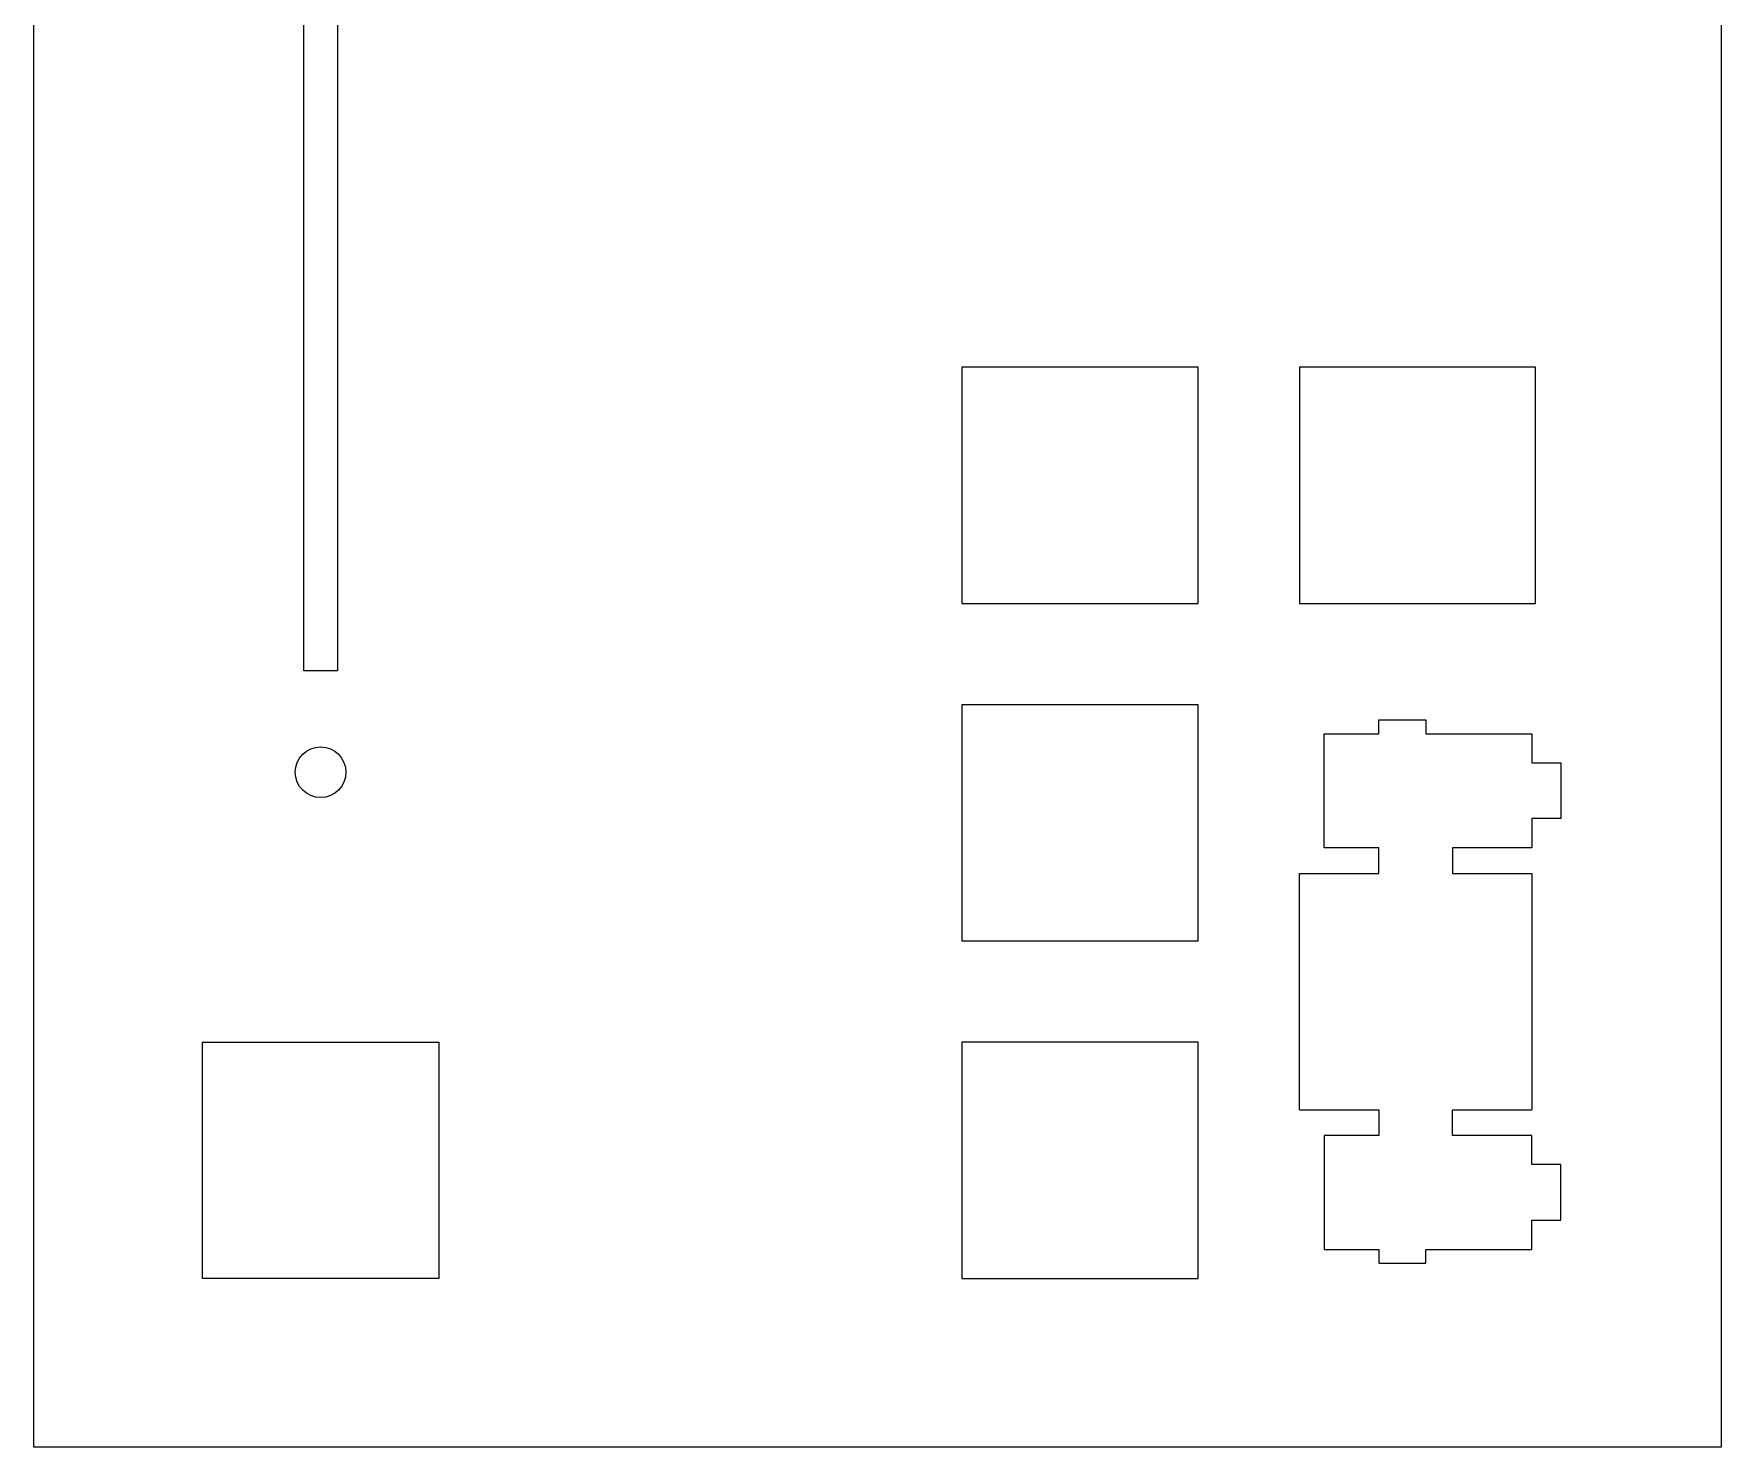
# Model space of a CAD drawing. Header units: millimetres. Extents: x -50 to 50, y -100 to 100.
# Drawn here: x -50 to 50, y -100 to -16.2 of the extents above; entities that cross this region are included whole.
import ezdxf

# ---------------------------------------------------------------- set-up
doc = ezdxf.new("R2010")
doc.units = ezdxf.units.MM
doc.layers.add('Body', color=7, linetype='CONTINUOUS')

msp = doc.modelspace()

# ---------------------------------------------------------------- linework, layer by layer
at = {"layer": 'Body'}
for p, q in [((-50, -100), (-50, 100)), ((-50, -100, 1.5), (-50, 100, 1.5)), ((-50, -100), (-50, 100)), ((-50, -100, 1.5), (-50, 100, 1.5)), ((50, 100), (50, -100)), ((50, 100, 1.5), (50, -100, 1.5)), ((50, 100), (50, -100)), ((50, 100, 1.5), (50, -100, 1.5)), ((-34, -54), (-34, 54)), ((-34, -54, 1.5), (-34, 54, 1.5)), ((-34, -54, 1.5), (-34, 54, 1.5)), ((-34, -54), (-34, 54)), ((-32, 54), (-32, -54)), ((-32, 54, 1.5), (-32, -54, 1.5)), ((-32, 54, 1.5), (-32, -54, 1.5)), ((-32, 54), (-32, -54)), ((19, -36), (5, -36)), ((5, -36), (5, -50)), ((19, -36, 1.5), (5, -36, 1.5)), ((5, -36, 1.5), (5, -50, 1.5)), ((5, -36, 1.5), (5, -36)), ((19, -36, 1.5), (5, -36, 1.5)), ((19, -36), (5, -36)), ((5, -36, 1.5), (5, -36)), ((5, -36, 1.5), (5, -50, 1.5)), ((5, -36), (5, -50)), ((19, -50), (19, -36)), ((19, -50, 1.5), (19, -36, 1.5)), ((19, -36, 1.5), (19, -36)), ((19, -36, 1.5), (19, -36)), ((19, -50, 1.5), (19, -36, 1.5)), ((19, -50), (19, -36)), ((39, -36), (25, -36)), ((25, -36), (25, -50)), ((39, -36, 1.5), (25, -36, 1.5)), ((25, -36, 1.5), (25, -50, 1.5)), ((25, -36, 1.5), (25, -36)), ((39, -36, 1.5), (25, -36, 1.5)), ((39, -36), (25, -36)), ((25, -36, 1.5), (25, -36)), ((25, -36, 1.5), (25, -50, 1.5)), ((25, -36), (25, -50)), ((39, -50), (39, -36)), ((39, -50, 1.5), (39, -36, 1.5)), ((39, -36, 1.5), (39, -36)), ((39, -36, 1.5), (39, -36)), ((39, -50, 1.5), (39, -36, 1.5)), ((39, -50), (39, -36)), ((5, -50), (19, -50)), ((5, -50, 1.5), (19, -50, 1.5)), ((5, -50, 1.5), (5, -50)), ((5, -50, 1.5), (5, -50)), ((5, -50, 1.5), (19, -50, 1.5)), ((5, -50), (19, -50)), ((19, -50, 1.5), (19, -50)), ((19, -50, 1.5), (19, -50)), ((25, -50), (39, -50)), ((25, -50, 1.5), (39, -50, 1.5)), ((25, -50, 1.5), (25, -50)), ((25, -50, 1.5), (25, -50)), ((25, -50, 1.5), (39, -50, 1.5)), ((25, -50), (39, -50)), ((39, -50, 1.5), (39, -50)), ((39, -50, 1.5), (39, -50)), ((-32, -54), (-34, -54)), ((-32, -54, 1.5), (-34, -54, 1.5)), ((-34, -54, 1.5), (-34, -54)), ((-34, -54, 1.5), (-34, -54)), ((-32, -54, 1.5), (-34, -54, 1.5)), ((-32, -54), (-34, -54)), ((-32, -54, 1.5), (-32, -54)), ((-32, -54, 1.5), (-32, -54)), ((19, -56), (5, -56)), ((5, -56), (5, -70)), ((19, -56, 1.5), (5, -56, 1.5)), ((5, -56, 1.5), (5, -70, 1.5)), ((5, -56, 1.5), (5, -56)), ((19, -56, 1.5), (5, -56, 1.5)), ((19, -56), (5, -56)), ((5, -56, 1.5), (5, -56)), ((5, -56, 1.5), (5, -70, 1.5)), ((5, -56), (5, -70)), ((19, -70), (19, -56)), ((19, -70, 1.5), (19, -56, 1.5)), ((19, -56, 1.5), (19, -56)), ((19, -56, 1.5), (19, -56)), ((19, -70, 1.5), (19, -56, 1.5)), ((19, -70), (19, -56)), ((29.7, -57.725), (29.7, -56.9)), ((29.7, -56.9), (32.485, -56.9)), ((29.7, -57.725, 1.5), (29.7, -56.9, 1.5)), ((29.7, -56.9, 1.5), (32.485, -56.9, 1.5)), ((29.7, -56.9, 1.5), (29.7, -56.9)), ((29.7, -57.725, 1.5), (29.7, -56.9, 1.5)), ((29.7, -57.725), (29.7, -56.9)), ((29.7, -56.9, 1.5), (29.7, -56.9)), ((29.7, -56.9, 1.5), (32.485, -56.9, 1.5)), ((29.7, -56.9), (32.485, -56.9)), ((32.485, -56.9), (32.485, -57.725)), ((32.485, -56.9, 1.5), (32.485, -57.725, 1.5)), ((32.485, -56.9, 1.5), (32.485, -56.9)), ((32.485, -56.9, 1.5), (32.485, -56.9)), ((32.485, -56.9, 1.5), (32.485, -57.725, 1.5)), ((32.485, -56.9), (32.485, -57.725)), ((26.47, -64.475), (26.47, -57.725)), ((26.47, -57.725), (29.7, -57.725)), ((26.47, -64.475, 1.5), (26.47, -57.725, 1.5)), ((26.47, -57.725, 1.5), (29.7, -57.725, 1.5)), ((26.47, -57.725, 1.5), (26.47, -57.725)), ((26.47, -64.475, 1.5), (26.47, -57.725, 1.5)), ((26.47, -64.475), (26.47, -57.725)), ((26.47, -57.725, 1.5), (26.47, -57.725)), ((26.47, -57.725, 1.5), (29.7, -57.725, 1.5)), ((26.47, -57.725), (29.7, -57.725)), ((29.7, -57.725, 1.5), (29.7, -57.725)), ((29.7, -57.725, 1.5), (29.7, -57.725)), ((32.485, -57.725), (38.77, -57.725)), ((32.485, -57.725, 1.5), (38.77, -57.725, 1.5)), ((32.485, -57.725, 1.5), (32.485, -57.725)), ((32.485, -57.725, 1.5), (32.485, -57.725)), ((32.485, -57.725, 1.5), (38.77, -57.725, 1.5)), ((32.485, -57.725), (38.77, -57.725)), ((38.77, -57.725), (38.77, -59.45)), ((38.77, -57.725, 1.5), (38.77, -59.45, 1.5)), ((38.77, -57.725, 1.5), (38.77, -57.725)), ((38.77, -57.725, 1.5), (38.77, -57.725)), ((38.77, -57.725, 1.5), (38.77, -59.45, 1.5)), ((38.77, -57.725), (38.77, -59.45)), ((-31.5, -60, 1.5), (-31.5, -60)), ((-31.5, -60, 1.5), (-31.5, -60)), ((38.77, -59.45), (40.495, -59.45)), ((38.77, -59.45, 1.5), (40.495, -59.45, 1.5)), ((38.77, -59.45, 1.5), (38.77, -59.45)), ((38.77, -59.45, 1.5), (38.77, -59.45)), ((38.77, -59.45, 1.5), (40.495, -59.45, 1.5)), ((38.77, -59.45), (40.495, -59.45)), ((40.495, -59.45), (40.495, -62.75)), ((40.495, -59.45, 1.5), (40.495, -62.75, 1.5)), ((40.495, -59.45, 1.5), (40.495, -59.45)), ((40.495, -59.45, 1.5), (40.495, -59.45)), ((40.495, -59.45, 1.5), (40.495, -62.75, 1.5)), ((40.495, -59.45), (40.495, -62.75)), ((40.495, -62.75), (38.77, -62.75)), ((38.77, -62.75), (38.77, -64.475)), ((40.495, -62.75, 1.5), (38.77, -62.75, 1.5)), ((38.77, -62.75, 1.5), (38.77, -64.475, 1.5)), ((38.77, -62.75, 1.5), (38.77, -62.75)), ((40.495, -62.75, 1.5), (38.77, -62.75, 1.5)), ((40.495, -62.75), (38.77, -62.75)), ((38.77, -62.75, 1.5), (38.77, -62.75)), ((38.77, -62.75, 1.5), (38.77, -64.475, 1.5)), ((38.77, -62.75), (38.77, -64.475)), ((40.495, -62.75, 1.5), (40.495, -62.75)), ((40.495, -62.75, 1.5), (40.495, -62.75)), ((29.7, -64.475), (26.47, -64.475)), ((29.7, -64.475, 1.5), (26.47, -64.475, 1.5)), ((26.47, -64.475, 1.5), (26.47, -64.475)), ((29.7, -64.475, 1.5), (26.47, -64.475, 1.5)), ((29.7, -64.475), (26.47, -64.475)), ((26.47, -64.475, 1.5), (26.47, -64.475)), ((29.7, -66), (29.7, -64.475)), ((29.7, -66, 1.5), (29.7, -64.475, 1.5)), ((29.7, -64.475, 1.5), (29.7, -64.475)), ((29.7, -66, 1.5), (29.7, -64.475, 1.5)), ((29.7, -66), (29.7, -64.475)), ((29.7, -64.475, 1.5), (29.7, -64.475)), ((38.77, -64.475), (34.07, -64.475)), ((34.07, -64.475), (34.07, -66)), ((38.77, -64.475, 1.5), (34.07, -64.475, 1.5)), ((34.07, -64.475, 1.5), (34.07, -66, 1.5)), ((34.07, -64.475, 1.5), (34.07, -64.475)), ((38.77, -64.475, 1.5), (34.07, -64.475, 1.5)), ((38.77, -64.475), (34.07, -64.475)), ((34.07, -64.475, 1.5), (34.07, -64.475)), ((34.07, -64.475, 1.5), (34.07, -66, 1.5)), ((34.07, -64.475), (34.07, -66)), ((38.77, -64.475, 1.5), (38.77, -64.475)), ((38.77, -64.475, 1.5), (38.77, -64.475)), ((25, -80), (25, -66)), ((25, -66), (29.7, -66)), ((25, -80, 1.5), (25, -66, 1.5)), ((25, -66, 1.5), (29.7, -66, 1.5)), ((25, -66, 1.5), (25, -66)), ((25, -80, 1.5), (25, -66, 1.5)), ((25, -80), (25, -66)), ((25, -66, 1.5), (25, -66)), ((25, -66, 1.5), (29.7, -66, 1.5)), ((25, -66), (29.7, -66)), ((29.7, -66, 1.5), (29.7, -66)), ((29.7, -66, 1.5), (29.7, -66)), ((34.07, -66), (38.77, -66)), ((34.07, -66, 1.5), (38.77, -66, 1.5)), ((34.07, -66, 1.5), (34.07, -66)), ((34.07, -66, 1.5), (34.07, -66)), ((34.07, -66, 1.5), (38.77, -66, 1.5)), ((34.07, -66), (38.77, -66)), ((38.77, -66), (38.77, -80)), ((38.77, -66, 1.5), (38.77, -80, 1.5)), ((38.77, -66, 1.5), (38.77, -66)), ((38.77, -66, 1.5), (38.77, -80, 1.5)), ((38.77, -66), (38.77, -80)), ((38.77, -66, 1.5), (38.77, -66)), ((5, -70), (19, -70)), ((5, -70, 1.5), (19, -70, 1.5)), ((5, -70, 1.5), (5, -70)), ((5, -70, 1.5), (5, -70)), ((5, -70, 1.5), (19, -70, 1.5)), ((5, -70), (19, -70)), ((19, -70, 1.5), (19, -70)), ((19, -70, 1.5), (19, -70)), ((-40, -90), (-40, -76)), ((-40, -76), (-26, -76)), ((-40, -90, 1.5), (-40, -76, 1.5)), ((-40, -76, 1.5), (-26, -76, 1.5)), ((-40, -76, 1.5), (-40, -76)), ((-40, -90, 1.5), (-40, -76, 1.5)), ((-40, -90), (-40, -76)), ((-40, -76, 1.5), (-40, -76)), ((-40, -76, 1.5), (-26, -76, 1.5)), ((-40, -76), (-26, -76)), ((-26, -76), (-26, -90)), ((-26, -76, 1.5), (-26, -90, 1.5)), ((-26, -76, 1.5), (-26, -76)), ((-26, -76, 1.5), (-26, -76)), ((-26, -76, 1.5), (-26, -90, 1.5)), ((-26, -76), (-26, -90)), ((19, -76), (5, -76)), ((5, -76), (5, -90)), ((19, -76, 1.5), (5, -76, 1.5)), ((5, -76, 1.5), (5, -90, 1.5)), ((5, -76, 1.5), (5, -76)), ((19, -76, 1.5), (5, -76, 1.5)), ((19, -76), (5, -76)), ((5, -76, 1.5), (5, -76)), ((5, -76, 1.5), (5, -90, 1.5)), ((5, -76), (5, -90)), ((19, -90), (19, -76)), ((19, -90, 1.5), (19, -76, 1.5)), ((19, -76, 1.5), (19, -76)), ((19, -76, 1.5), (19, -76)), ((19, -90, 1.5), (19, -76, 1.5)), ((19, -90), (19, -76)), ((25, -80), (29.7, -80)), ((25, -80, 1.5), (29.7, -80, 1.5)), ((25, -80, 1.5), (25, -80)), ((25, -80, 1.5), (29.7, -80, 1.5)), ((25, -80), (29.7, -80)), ((25, -80, 1.5), (25, -80)), ((29.7, -80), (29.7, -81.525)), ((29.7, -80, 1.5), (29.7, -81.525, 1.5)), ((29.7, -80, 1.5), (29.7, -80)), ((29.7, -80, 1.5), (29.7, -80)), ((29.7, -80, 1.5), (29.7, -81.525, 1.5)), ((29.7, -80), (29.7, -81.525)), ((34.07, -81.525), (34.07, -80)), ((34.07, -80), (38.77, -80)), ((34.07, -81.525, 1.5), (34.07, -80, 1.5)), ((34.07, -80, 1.5), (38.77, -80, 1.5)), ((34.07, -80, 1.5), (34.07, -80)), ((34.07, -81.525, 1.5), (34.07, -80, 1.5)), ((34.07, -81.525), (34.07, -80)), ((34.07, -80, 1.5), (34.07, -80)), ((34.07, -80, 1.5), (38.77, -80, 1.5)), ((34.07, -80), (38.77, -80)), ((38.77, -80, 1.5), (38.77, -80)), ((38.77, -80, 1.5), (38.77, -80)), ((29.7, -81.525), (26.47, -81.525)), ((26.47, -81.525), (26.47, -88.275)), ((29.7, -81.525, 1.5), (26.47, -81.525, 1.5)), ((26.47, -81.525, 1.5), (26.47, -88.275, 1.5)), ((26.47, -81.525, 1.5), (26.47, -81.525)), ((29.7, -81.525, 1.5), (26.47, -81.525, 1.5)), ((29.7, -81.525), (26.47, -81.525)), ((26.47, -81.525, 1.5), (26.47, -81.525)), ((26.47, -81.525, 1.5), (26.47, -88.275, 1.5)), ((26.47, -81.525), (26.47, -88.275)), ((29.7, -81.525, 1.5), (29.7, -81.525)), ((29.7, -81.525, 1.5), (29.7, -81.525)), ((38.77, -81.525), (34.07, -81.525)), ((38.77, -81.525, 1.5), (34.07, -81.525, 1.5)), ((34.07, -81.525, 1.5), (34.07, -81.525)), ((38.77, -81.525, 1.5), (34.07, -81.525, 1.5)), ((38.77, -81.525), (34.07, -81.525)), ((34.07, -81.525, 1.5), (34.07, -81.525)), ((38.77, -83.25), (38.77, -81.525)), ((38.77, -83.25, 1.5), (38.77, -81.525, 1.5)), ((38.77, -81.525, 1.5), (38.77, -81.525)), ((38.77, -83.25, 1.5), (38.77, -81.525, 1.5)), ((38.77, -83.25), (38.77, -81.525)), ((38.77, -81.525, 1.5), (38.77, -81.525)), ((40.495, -83.25), (38.77, -83.25)), ((40.495, -83.25, 1.5), (38.77, -83.25, 1.5)), ((38.77, -83.25, 1.5), (38.77, -83.25)), ((40.495, -83.25, 1.5), (38.77, -83.25, 1.5)), ((40.495, -83.25), (38.77, -83.25)), ((38.77, -83.25, 1.5), (38.77, -83.25)), ((40.495, -86.55), (40.495, -83.25)), ((40.495, -86.55, 1.5), (40.495, -83.25, 1.5)), ((40.495, -83.25, 1.5), (40.495, -83.25)), ((40.495, -86.55, 1.5), (40.495, -83.25, 1.5)), ((40.495, -86.55), (40.495, -83.25)), ((40.495, -83.25, 1.5), (40.495, -83.25)), ((38.77, -88.275), (38.77, -86.55)), ((38.77, -86.55), (40.495, -86.55)), ((38.77, -88.275, 1.5), (38.77, -86.55, 1.5)), ((38.77, -86.55, 1.5), (40.495, -86.55, 1.5)), ((38.77, -86.55, 1.5), (38.77, -86.55)), ((38.77, -88.275, 1.5), (38.77, -86.55, 1.5)), ((38.77, -88.275), (38.77, -86.55)), ((38.77, -86.55, 1.5), (38.77, -86.55)), ((38.77, -86.55, 1.5), (40.495, -86.55, 1.5)), ((38.77, -86.55), (40.495, -86.55)), ((40.495, -86.55, 1.5), (40.495, -86.55)), ((40.495, -86.55, 1.5), (40.495, -86.55)), ((26.47, -88.275), (29.7, -88.275)), ((26.47, -88.275, 1.5), (29.7, -88.275, 1.5)), ((26.47, -88.275, 1.5), (26.47, -88.275)), ((26.47, -88.275, 1.5), (26.47, -88.275)), ((26.47, -88.275, 1.5), (29.7, -88.275, 1.5)), ((26.47, -88.275), (29.7, -88.275)), ((29.7, -88.275), (29.7, -89.1)), ((29.7, -88.275, 1.5), (29.7, -89.1, 1.5)), ((29.7, -88.275, 1.5), (29.7, -88.275)), ((29.7, -88.275, 1.5), (29.7, -88.275)), ((29.7, -88.275, 1.5), (29.7, -89.1, 1.5)), ((29.7, -88.275), (29.7, -89.1)), ((32.485, -89.1), (32.485, -88.275)), ((32.485, -88.275), (38.77, -88.275)), ((32.485, -89.1, 1.5), (32.485, -88.275, 1.5)), ((32.485, -88.275, 1.5), (38.77, -88.275, 1.5)), ((32.485, -88.275, 1.5), (32.485, -88.275)), ((32.485, -89.1, 1.5), (32.485, -88.275, 1.5)), ((32.485, -89.1), (32.485, -88.275)), ((32.485, -88.275, 1.5), (32.485, -88.275)), ((32.485, -88.275, 1.5), (38.77, -88.275, 1.5)), ((32.485, -88.275), (38.77, -88.275)), ((38.77, -88.275, 1.5), (38.77, -88.275)), ((38.77, -88.275, 1.5), (38.77, -88.275)), ((-26, -90), (-40, -90)), ((-26, -90, 1.5), (-40, -90, 1.5)), ((-40, -90, 1.5), (-40, -90)), ((-40, -90, 1.5), (-40, -90)), ((-26, -90, 1.5), (-40, -90, 1.5)), ((-26, -90), (-40, -90)), ((-26, -90, 1.5), (-26, -90)), ((-26, -90, 1.5), (-26, -90)), ((5, -90), (19, -90)), ((5, -90, 1.5), (19, -90, 1.5)), ((5, -90, 1.5), (5, -90)), ((5, -90, 1.5), (5, -90)), ((5, -90, 1.5), (19, -90, 1.5)), ((5, -90), (19, -90)), ((19, -90, 1.5), (19, -90)), ((19, -90, 1.5), (19, -90)), ((29.7, -89.1), (32.485, -89.1)), ((29.7, -89.1, 1.5), (32.485, -89.1, 1.5)), ((29.7, -89.1, 1.5), (29.7, -89.1)), ((29.7, -89.1, 1.5), (29.7, -89.1)), ((29.7, -89.1, 1.5), (32.485, -89.1, 1.5)), ((29.7, -89.1), (32.485, -89.1)), ((32.485, -89.1, 1.5), (32.485, -89.1)), ((32.485, -89.1, 1.5), (32.485, -89.1)), ((-50, -100), (-50, -100, 1.5)), ((50, -100), (-50, -100)), ((50, -100, 1.5), (-50, -100, 1.5)), ((-50, -100), (-50, -100, 1.5)), ((50, -100), (-50, -100)), ((50, -100, 1.5), (-50, -100, 1.5)), ((50, -100), (50, -100, 1.5)), ((50, -100), (50, -100, 1.5))]:
    msp.add_line(p, q, dxfattribs=at)
msp.add_circle((-33, -60), 1.5, dxfattribs=at)
msp.add_circle((-33, -60), 1.5, dxfattribs=at)
msp.add_circle((-33, -60), 1.5, dxfattribs=at)
msp.add_circle((-33, -60), 1.5, dxfattribs=at)

doc.saveas('drawing.dxf')
